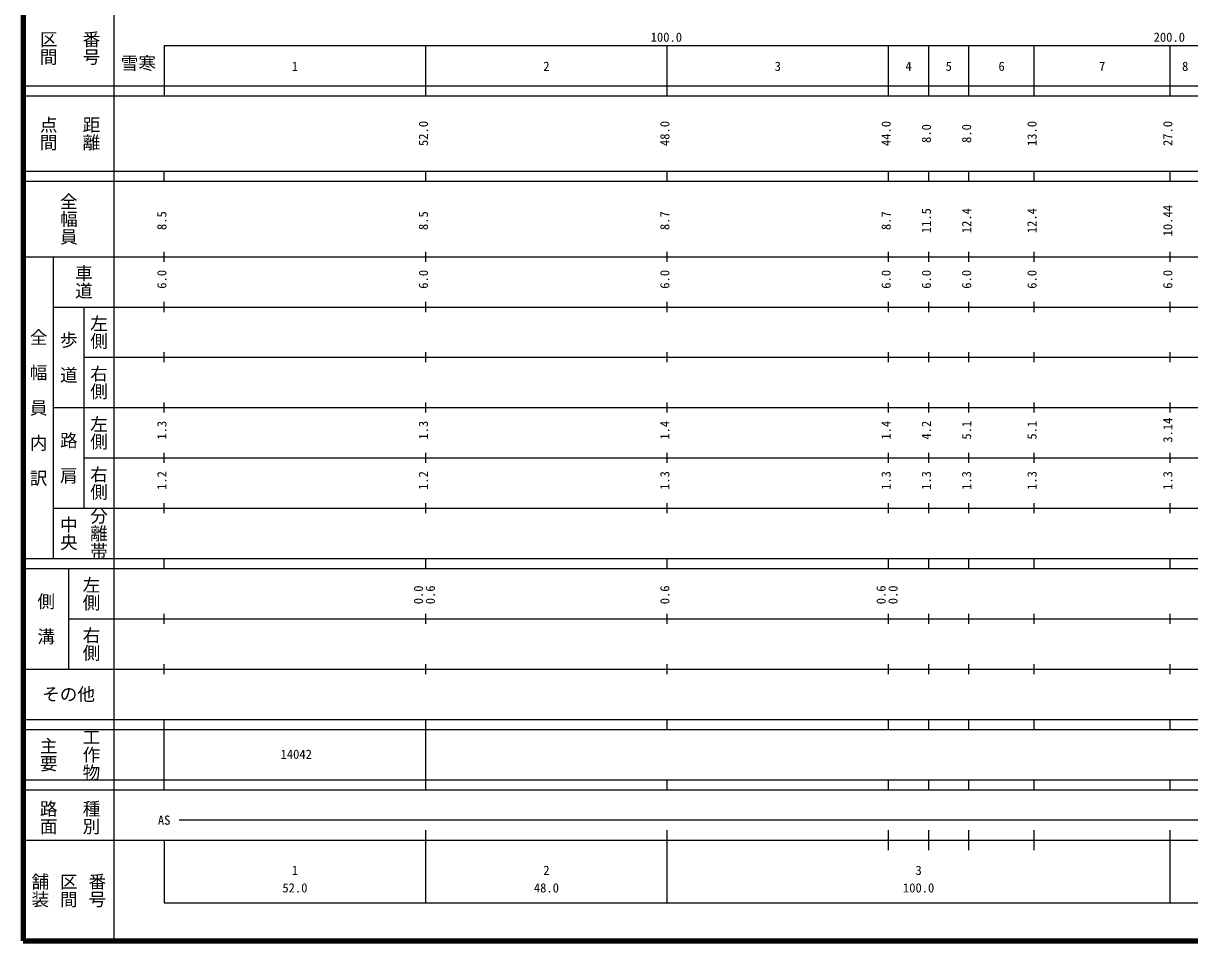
# Model space of a CAD drawing. Units: millimetres on the paper, enlarged 1000 times. Extents: x 40000 to 680000, y 20000 to 380000.
# Drawn here: x 40000 to 271892, y 20000 to 202409 of the extents above; entities that cross this region are included whole.
import ezdxf
from ezdxf.enums import TextEntityAlignment as Align

# ---------------------------------------------------------------- set-up
doc = ezdxf.new("R2010")
doc.units = ezdxf.units.MM
doc.header["$LTSCALE"] = 1000
doc.layers.add('M-TTL', color=2, linetype='Continuous', lineweight=140)
doc.layers.add('M-TTL-BAND', color=7, linetype='Continuous', lineweight=25)
doc.styles.add('@ＭＳ ゴシック', font='')
doc.styles.add('ＭＳ ゴシック', font='')
doc.styles.get('@ＭＳ ゴシック').set_extended_font_data('@MS Gothic')
doc.styles.get('ＭＳ ゴシック').set_extended_font_data('MS Gothic')

msp = doc.modelspace()

# ---------------------------------------------------------------- linework, layer by layer
at = {"layer": 'M-TTL'}
for p, q in [((40000, 380000), (40000, 20000)), ((40000, 20000), (680000, 20000))]:
    msp.add_line(p, q, dxfattribs=at)
at = {"layer": 'M-TTL-BAND'}
for p, q in [((58000, 370000), (58000, 20000)), ((68000, 198000), (579000, 198000)), ((68000, 198000), (68000, 188000)), ((120000, 188000), (120000, 198000)), ((168000, 188000), (168000, 198000)), ((212000, 188000), (212000, 198000)), ((220000, 188000), (220000, 198000)), ((228000, 188000), (228000, 198000)), ((241000, 188000), (241000, 198000)), ((268000, 188000), (268000, 198000)), ((40000, 190000), (579000, 190000)), ((40000, 188000), (579000, 188000)), ((40000, 173000), (579000, 173000)), ((68000, 171000), (68000, 173000)), ((120000, 171000), (120000, 173000)), ((168000, 171000), (168000, 173000)), ((212000, 171000), (212000, 173000)), ((220000, 171000), (220000, 173000)), ((228000, 171000), (228000, 173000)), ((241000, 171000), (241000, 173000)), ((268000, 171000), (268000, 173000)), ((40000, 171000), (579000, 171000)), ((40000, 156000), (579000, 156000)), ((46000, 96000), (46000, 156000)), ((68000, 155000), (68000, 157000)), ((120000, 155000), (120000, 157000)), ((168000, 155000), (168000, 157000)), ((212000, 155000), (212000, 157000)), ((220000, 155000), (220000, 157000)), ((228000, 155000), (228000, 157000)), ((241000, 155000), (241000, 157000)), ((268000, 155000), (268000, 157000)), ((68000, 145000), (68000, 147000)), ((120000, 145000), (120000, 147000)), ((168000, 145000), (168000, 147000)), ((212000, 145000), (212000, 147000)), ((220000, 145000), (220000, 147000)), ((228000, 145000), (228000, 147000)), ((241000, 145000), (241000, 147000)), ((268000, 145000), (268000, 147000)), ((46000, 146000), (579000, 146000)), ((52000, 146000), (52000, 106000)), ((68000, 135000), (68000, 137000)), ((120000, 135000), (120000, 137000)), ((168000, 135000), (168000, 137000)), ((212000, 135000), (212000, 137000)), ((220000, 135000), (220000, 137000)), ((228000, 135000), (228000, 137000)), ((241000, 135000), (241000, 137000)), ((268000, 135000), (268000, 137000)), ((52000, 136000), (579000, 136000)), ((46000, 126000), (579000, 126000)), ((68000, 125000), (68000, 127000)), ((120000, 125000), (120000, 127000)), ((168000, 125000), (168000, 127000)), ((212000, 125000), (212000, 127000)), ((220000, 125000), (220000, 127000)), ((228000, 125000), (228000, 127000)), ((241000, 125000), (241000, 127000)), ((268000, 125000), (268000, 127000)), ((52000, 116000), (579000, 116000)), ((68000, 115000), (68000, 117000)), ((120000, 115000), (120000, 117000)), ((168000, 115000), (168000, 117000)), ((212000, 115000), (212000, 117000)), ((220000, 115000), (220000, 117000)), ((228000, 115000), (228000, 117000)), ((241000, 115000), (241000, 117000)), ((268000, 115000), (268000, 117000)), ((68000, 105000), (68000, 107000)), ((120000, 105000), (120000, 107000)), ((168000, 105000), (168000, 107000)), ((212000, 105000), (212000, 107000)), ((220000, 105000), (220000, 107000)), ((228000, 105000), (228000, 107000)), ((241000, 105000), (241000, 107000)), ((268000, 105000), (268000, 107000)), ((46000, 106000), (579000, 106000)), ((40000, 96000), (579000, 96000)), ((68000, 94000), (68000, 96000)), ((120000, 94000), (120000, 96000)), ((168000, 94000), (168000, 96000)), ((212000, 94000), (212000, 96000)), ((220000, 94000), (220000, 96000)), ((228000, 94000), (228000, 96000)), ((241000, 94000), (241000, 96000)), ((268000, 94000), (268000, 96000)), ((40000, 94000), (579000, 94000)), ((49000, 94000), (49000, 74000)), ((49000, 84000), (579000, 84000)), ((68000, 83000), (68000, 85000)), ((120000, 83000), (120000, 85000)), ((168000, 83000), (168000, 85000)), ((212000, 83000), (212000, 85000)), ((220000, 83000), (220000, 85000)), ((228000, 83000), (228000, 85000)), ((241000, 83000), (241000, 85000)), ((268000, 83000), (268000, 85000)), ((68000, 73000), (68000, 75000)), ((120000, 73000), (120000, 75000)), ((168000, 73000), (168000, 75000)), ((212000, 73000), (212000, 75000)), ((220000, 73000), (220000, 75000)), ((228000, 73000), (228000, 75000)), ((241000, 73000), (241000, 75000)), ((268000, 73000), (268000, 75000)), ((40000, 74000), (579000, 74000)), ((40000, 64000), (579000, 64000)), ((68000, 62000), (68000, 64000)), ((120000, 62000), (120000, 64000)), ((168000, 62000), (168000, 64000)), ((212000, 62000), (212000, 64000)), ((220000, 62000), (220000, 64000)), ((228000, 62000), (228000, 64000)), ((241000, 62000), (241000, 64000)), ((268000, 62000), (268000, 64000)), ((40000, 62000), (579000, 62000)), ((68000, 52000), (68000, 62000)), ((120000, 52000), (120000, 62000)), ((40000, 52000), (579000, 52000)), ((68000, 50000), (68000, 52000)), ((120000, 50000), (120000, 52000)), ((168000, 50000), (168000, 52000)), ((212000, 50000), (212000, 52000)), ((220000, 50000), (220000, 52000)), ((228000, 50000), (228000, 52000)), ((241000, 50000), (241000, 52000)), ((268000, 50000), (268000, 52000)), ((40000, 50000), (579000, 50000)), ((71000, 44000), (310500, 44000)), ((120000, 27500), (120000, 42000)), ((168000, 27500), (168000, 42000)), ((212000, 38000), (212000, 42000)), ((220000, 38000), (220000, 42000)), ((228000, 38000), (228000, 42000)), ((241000, 38000), (241000, 42000)), ((268000, 27500), (268000, 42000)), ((40000, 40000), (579000, 40000)), ((68000, 40000), (68000, 27500)), ((68000, 27500), (579000, 27500))]:
    msp.add_line(p, q, dxfattribs=at)

# ---------------------------------------------------------------- texts
at = {"layer": 'M-TTL-BAND', "style": '@ＭＳ ゴシック'}
for s, p in [('区間', (45000, 197500)), ('番号', (53500, 197500)), ('点間', (45000, 180500)), ('距離', (53500, 180500)), ('全幅員', (49000, 163500)), ('車道', (52000, 151000)), ('左側', (55000, 141000)), ('全\u3000幅\u3000員\u3000内\u3000訳', (43000, 126000)), ('歩\u3000道', (49000, 136000)), ('右側', (55000, 131000)), ('左側', (55000, 121000)), ('路\u3000肩', (49000, 116000)), ('右側', (55000, 111000)), ('中央', (49000, 101000)), ('分離帯', (55000, 101000)), ('左側', (53500, 89000)), ('側\u3000溝', (44500, 84000)), ('右側', (53500, 79000)), ('主要', (45000, 57000)), ('工作物', (53500, 57000)), ('路面', (45000, 44500)), ('種別', (53500, 44500)), ('舗装', (43333, 30000)), ('区間', (49000, 30000)), ('番号', (54667, 30000))]:
    msp.add_text(s, height=2566, rotation=270, dxfattribs=at).set_placement(p, align=Align.MIDDLE_CENTER)
at = {"layer": 'M-TTL-BAND', "style": 'ＭＳ ゴシック'}
for s, p in [('100.0', (167844, 198195)), ('200.0', (267844, 198195)), ('1', (94000, 192405)), ('2', (144000, 192405)), ('3', (190000, 192405)), ('4', (216000, 192405)), ('5', (224000, 192405)), ('6', (234500, 192405)), ('7', (254500, 192405)), ('8', (271000, 192405)), ('AS', (68000, 42500)), ('1', (94000, 32523)), ('2', (144000, 32523)), ('3', (218000, 32523)), ('52.0', (94000, 29033)), ('48.0', (144000, 29033)), ('100.0', (218000, 29033))]:
    msp.add_text(s, height=1833, dxfattribs=at).set_placement(p, align=Align.BOTTOM_CENTER)
for s, p in [('雪寒', (62881, 194469)), ('その他', (49000, 69000))]:
    msp.add_text(s, height=2566, dxfattribs=at).set_placement(p, align=Align.MIDDLE_CENTER)
for s, p in [('52.0', (121000, 180500)), ('48.0', (169000, 180500)), ('44.0', (213000, 180500)), ('8.0', (221000, 180500)), ('8.0', (229000, 180500)), ('13.0', (242000, 180500)), ('27.0', (269000, 180500)), ('8.5', (69000, 163174)), ('8.5', (121000, 163174)), ('8.7', (169000, 163174)), ('8.7', (213000, 163174)), ('11.5', (221000, 163174)), ('12.4', (229000, 163174)), ('12.4', (242000, 163174)), ('10.44', (269000, 163174)), ('6.0', (69000, 151500)), ('6.0', (121000, 151500)), ('6.0', (169000, 151500)), ('6.0', (213000, 151500)), ('6.0', (221000, 151500)), ('6.0', (229000, 151500)), ('6.0', (242000, 151500)), ('6.0', (269000, 151500)), ('1.3', (69000, 121500)), ('1.3', (121000, 121500)), ('1.4', (169000, 121500)), ('1.4', (213000, 121500)), ('4.2', (221000, 121500)), ('5.1', (229000, 121500)), ('5.1', (242000, 121500)), ('3.14', (269000, 121500)), ('1.2', (69000, 111500)), ('1.2', (121000, 111500)), ('1.3', (169000, 111500)), ('1.3', (213000, 111500)), ('1.3', (221000, 111500)), ('1.3', (229000, 111500)), ('1.3', (242000, 111500)), ('1.3', (269000, 111500)), ('0.0', (120000, 88764)), ('0.6', (122370, 88764)), ('0.6', (169000, 88764)), ('0.6', (212000, 88764)), ('0.0', (214370, 88764))]:
    msp.add_text(s, height=1833, rotation=90, dxfattribs=at).set_placement(p, align=Align.BOTTOM_CENTER)
msp.add_text('14042', height=1833, dxfattribs=at).set_placement((91141, 55607), align=Align.BOTTOM_LEFT)

doc.saveas('drawing.dxf')
